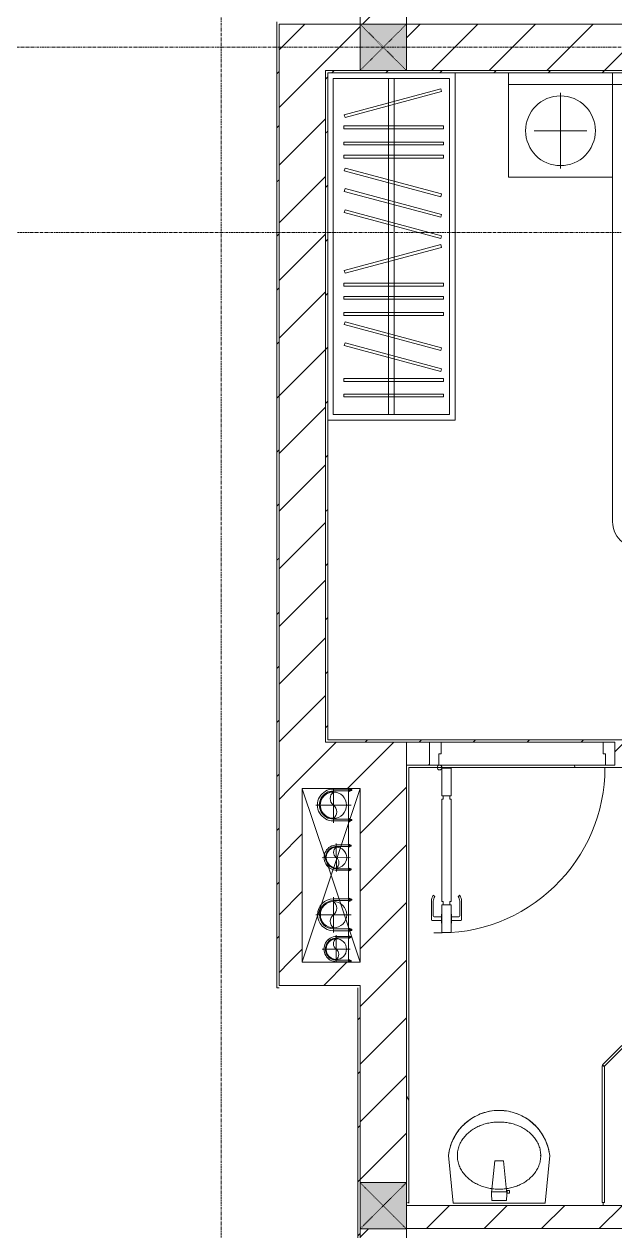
# Model space of a CAD drawing. Header units: millimetres. Extents: x -24439 to 198341, y -52871 to 149926.
# Drawn here: x 117402 to 119953, y 40227 to 45437 of the extents above; entities that cross this region are included whole.
import ezdxf

# ---------------------------------------------------------------- set-up
doc = ezdxf.new("R2010")
doc.units = ezdxf.units.MM
for name, pattern in [('Dash', [6, 3, -3]), ('Grid Line', [22.225, 12.7, -3.175, 3.175, -3.175]), ('IMPORT-CENTER _3_', [10.16, 6.35, -1.27, 1.27, -1.27])]:
    doc.linetypes.add(name, pattern=pattern)
for name, color, linetype, lineweight in [('0-1', 7, 'Continuous', 5), ('0-2', 9, 'Continuous', 9), ('A-DETL-GENF-1', 9, 'Continuous', 9), ('A-DOOR-1', 9, 'Continuous', 9), ('A-FLOR-1', 9, 'Continuous', 9), ('A-GLAZ-CURT-1', 9, 'Continuous', 9), ('A-WALL', 113, 'Continuous', 9), ('A-WALL-1', 253, 'Continuous', 18), ('A-WALL-3', 113, 'Continuous', 18), ('A-WALL-PATT-1', 10, 'Continuous', 9), ('A-WALL-PATT-2', 9, 'Continuous', 9), ('A-WALL-PATT-3', 111, 'Continuous', 9), ('G-IMPT', 8, 'Continuous', 9), ('G-IMPT-2', 8, 'IMPORT-CENTER _3_', 9), ('I-FURN-1', 9, 'Continuous', 9), ('I-WALL-1', 253, 'Continuous', 18), ('I-WALL-3', 2, 'Continuous', 18), ('M-EQPM', 50, 'Continuous', 9), ('P-SANR-FIXT-1', 9, 'Continuous', 9), ('P-SANR-FIXT-2', 221, 'Continuous', 9), ('S-COLS', 52, 'Continuous', 9), ('S-COLS-1', 254, 'Continuous', 5), ('S-COLS-4', 52, 'Continuous', 18), ('S-COLS-5', 52, 'Dash', 9), ('S-COLS-HDLN', 52, 'Dash', 9), ('S-GRID-1', 1, 'Grid Line', 9)]:
    doc.layers.add(name, color=color, linetype=linetype, lineweight=lineweight)
pattern_1 = [(45, (0, 0), (-124.4508, 124.4508), [])]
pattern_2 = [(45, (0, 0), (-116.67262, 116.67262), [])]
pattern_3 = [(0, (0, 0), (894.08, 223.52), [73.762, -596.798, 73.762, -596.798, -3576.32]), (0, (0, 0), (894.08, 223.52), [-1341.12, 73.762, -1267.358, 73.762, -596.798, -1564.64]), (0, (0, 0), (894.08, 223.52), [-3352.8, 73.762, -373.278, 73.762, -1043.838]), (120, (335.28, 111.76), (-640.614, 662.536), [73.762, -596.798, 73.762, -4173.118]), (120, (335.28, 111.76), (-640.614, 662.536), [-744.322, -596.798, 73.762, -1267.358, -2235.2]), (120, (335.28, 111.76), (-640.614, 662.536), [-2682.24, 73.762, -596.798, 73.762, -1490.878]), (120, (335.28, 111.76), (-640.614, 662.536), [-3426.562, -373.278, 73.762, -1043.838]), (240, (447.04, 558.8), (-253.466, -886.056), [73.762, -596.798, 73.762, -4173.118]), (240, (447.04, 558.8), (-253.466, -886.056), [-744.322, -596.798, 73.762, -1267.358, -2235.2]), (240, (447.04, 558.8), (-253.466, -886.056), [-2682.24, 73.762, -596.798, 73.762, -1490.878]), (240, (447.04, 558.8), (-253.466, -886.056), [-3426.562, -373.278, 73.762, -1043.838])]

# ---------------------------------------------------------------- blocks, each defined once
blk = doc.blocks.new('NCV_TKTC_KET CAU_rvt-1-TKCS_MB ĐỊNH VỊ CAO ĐỘ THIẾT KẾ')
at = {"layer": 'A-FLOR-1'}
blk.add_line((118602.6, 41386.9), (118602.6, 42136.9), dxfattribs=at)
blk = doc.blocks.new('DOOR_CW_01 CANH MO-PANEL KINH - DIG_02-800x2200-CỬA NHÔM KÍNH-401063-TKCS_MB ĐỊNH VỊ CAO ĐỘ THIẾT KẾ')
at = {"layer": 'A-DETL-GENF-1'}
for p, q in [((-347, -182), (-347, -62)), ((-347, -62), (-307, -62)), ((-307, -62), (-307, -182)), ((-307, -182), (-347, -182)), ((-347, -196), (-341, -196)), ((-347, -638), (-347, -196)), ((-341, -196), (-341, -182)), ((-341, -182), (-313, -182)), ((-313, -182), (-313, -196)), ((-307, -196), (-313, -196)), ((-307, -196), (-307, -638)), ((-383.9, -611.2), (-377.3, -615.8)), ((-270.1, -611.2), (-276.7, -615.8)), ((-392, -637), (-392, -716.5)), ((-384, -699.5), (-384, -637)), ((-347, -638), (-341, -638)), ((-307, -652), (-347, -652)), ((-347, -652), (-347, -772)), ((-341, -652), (-341, -638)), ((-313, -652), (-341, -652)), ((-307, -638), (-313, -638)), ((-313, -638), (-313, -652)), ((-307, -772), (-307, -652)), ((-270, -699.5), (-270, -637)), ((-262, -637), (-262, -716.5)), ((-349, -720.5), (-388, -720.5)), ((-349, -703.5), (-380, -703.5)), ((-349, -692.2), (-349, -731.8)), ((-347, -692.2), (-349, -692.2)), ((-347, -692.2), (-347, -731.8)), ((-307, -692.2), (-307, -731.8)), ((-307, -692.2), (-305, -692.2)), ((-305, -692.2), (-305, -731.8)), ((-305, -703.5), (-274, -703.5)), ((-305, -720.5), (-266, -720.5)), ((-349, -731.8), (-347, -731.8)), ((-347, -772), (-307, -772)), ((-305, -731.8), (-307, -731.8))]:
    blk.add_line(p, q, dxfattribs=at)
blk.add_circle((-357, -60), 10, dxfattribs=at)
for centre, radius, start, end in [((-357, -60), 714, 268, 0), ((-347, -637), 45, 145, 180), ((-347, -637), 37, 145, 180), ((-307, -637), 37, 0, 35), ((-307, -637), 45, 360, 35), ((-388, -716.5), 4, 180, 270), ((-380, -699.5), 4, 180, 270), ((-274, -699.5), 4, 270, 0), ((-266, -716.5), 4, 270, 0)]:
    blk.add_arc(centre, radius, start, end, dxfattribs=at)
at = {"layer": 'A-DOOR-1'}
for p, q in [((-400, -50), (-400, 50)), ((-400, 50), (-350, 50)), ((-350, 50), (-350, 0)), ((350, 0), (350, 50)), ((350, 50), (400, 50)), ((400, 50), (400, -50)), ((-360, -50), (-400, -50)), ((-360, 0), (-360, -50)), ((-350, 0), (-360, 0)), ((-357, -50), (-332, -50)), ((360, 0), (350, 0)), ((360, -50), (360, 0)), ((400, -50), (360, -50))]:
    blk.add_line(p, q, dxfattribs=at)
blk = doc.blocks.new('bonruatreo - Chậu rửa-401074-TKCS_MB ĐỊNH VỊ CAO ĐỘ THIẾT KẾ')
at = {"layer": 'P-SANR-FIXT-1'}
for p, q in [((198.4, 0), (-198.4, 0)), ((165, 0), (-165, 0)), ((218.6, -205), (198.4, 0)), ((-198.4, 0), (-218.6, -205)), ((-180.6, -205), (-177.8, -205))]:
    blk.add_line(p, q, dxfattribs=at)
at = {"layer": 'P-SANR-FIXT-1', "flags": 128}
blk.add_lwpolyline([(218.6, -205), (217.4, -213.7), (215.9, -222.4), (214, -231), (211.8, -239.5), (209.3, -247.9), (206.4, -256.2), (203.2, -264.4), (199.6, -272.5), (195.8, -280.4), (191.6, -288.1), (187.1, -295.7), (182.3, -303.1), (177.3, -310.3), (171.9, -317.3), (166.3, -324.1), (160.4, -330.6), (154.2, -336.9), (147.8, -342.9), (141.2, -348.7), (134.3, -354.2), (127.3, -359.4), (120, -364.4), (112.5, -369), (104.9, -373.4), (97.1, -377.4), (89.1, -381.2), (81, -384.6), (72.7, -387.6), (64.4, -390.4), (55.9, -392.8), (47.3, -394.8), (38.7, -396.6), (30, -397.9), (21.3, -399), (12.5, -399.6), (3.7, -400), (-5.1, -399.9), (-13.9, -399.6), (-22.6, -398.8), (-31.4, -397.8), (-40.1, -396.3), (-48.7, -394.5), (-57.2, -392.4), (-65.7, -390), (-74, -387.2), (-82.2, -384.1), (-90.3, -380.6), (-98.3, -376.8), (-106.1, -372.7), (-113.7, -368.3), (-121.1, -363.6), (-128.4, -358.7), (-135.4, -353.4), (-142.2, -347.8), (-148.8, -342), (-155.2, -335.9), (-161.3, -329.6), (-167.2, -323), (-172.8, -316.2), (-178.1, -309.2), (-183.1, -302), (-187.8, -294.6), (-192.2, -287), (-196.4, -279.2), (-200.2, -271.3), (-203.7, -263.2), (-206.8, -255), (-209.7, -246.6), (-212.2, -238.2), (-214.3, -229.7), (-216.1, -221.1), (-217.6, -212.4), (-218.6, -205)], dxfattribs=at)
at = {"layer": 'P-SANR-FIXT-1'}
blk.add_arc((0, -180), 220, 186.525, 353.475, dxfattribs=at)
for points in [[(-180, -205), (-180, -197.6), (-178.6, -182.7), (-172.4, -161.2), (-162.5, -141.1), (-149.4, -123), (-133.8, -107), (-116.1, -93.4), (-96.9, -82.1), (-76.5, -73.2), (-55.2, -66.5), (-33.3, -62.1), (-11.2, -59.9), (11.1, -59.9), (33.3, -62.1), (55.2, -66.5), (76.5, -73.2), (96.9, -82.1), (116.1, -93.4), (133.8, -107.1), (149.5, -123), (162.5, -141.2), (172.4, -161.2), (178.6, -182.7), (180, -197.6), (180, -205)], [(180, -205), (180, -212.4), (178.6, -227.3), (172.4, -248.8), (162.5, -268.8), (149.5, -287), (133.8, -302.9), (116.1, -316.6), (96.9, -327.9), (76.5, -336.8), (55.2, -343.5), (33.3, -347.9), (11.1, -350.1), (-11.2, -350.1), (-33.3, -347.9), (-55.2, -343.5), (-76.5, -336.8), (-96.9, -327.9), (-116.1, -316.6), (-133.8, -303), (-149.4, -287), (-162.5, -268.9), (-172.4, -248.8), (-178.6, -227.3), (-180, -212.4), (-180, -205)]]:
    blk.add_open_spline(points, degree=3, dxfattribs=at)
at = {"layer": 'P-SANR-FIXT-2'}
for p, q in [((-44.7, -42.8), (-35.6, -42.8)), ((-44.7, -54.2), (-44.7, -42.8)), ((-35.6, -42.8), (-35.6, -44.2)), ((-35.6, -44.2), (-33.1, -44.2)), ((-35.6, -44.2), (-35.6, -52.9)), ((-32.2, -52.9), (-33.1, -44.2)), ((-33, -37.3), (-31.4, -12.2)), ((32.7, -48.5), (-32.7, -48.5)), ((-30.2, -11), (30.2, -11)), ((33, -45.4), (18.5, -182.5)), ((31.4, -12.2), (33, -37.3)), ((-35.6, -54.2), (-44.7, -54.2)), ((-35.6, -52.9), (-35.6, -54.2)), ((-32.2, -52.9), (-35.6, -52.9)), ((-18.5, -182.5), (-32.2, -52.9)), ((18.5, -182.5), (-18.5, -182.5))]:
    blk.add_line(p, q, dxfattribs=at)
for centre, radius, start, end in [((5.5, -41.4), 38.7, 173.966, 184.1457), ((-30.1, -12.3), 1.3, 91.2278, 176.4003), ((30.1, -12.3), 1.3, 3.5997, 88.7722), ((-5.5, -41.4), 38.7, 353.966, 6.034)]:
    blk.add_arc(centre, radius, start, end, dxfattribs=at)
blk = doc.blocks.new('System Panel - Glazed-850628-TKCS_MB ĐỊNH VỊ CAO ĐỘ THIẾT KẾ')
at = {"layer": 'A-GLAZ-CURT-1'}
for p, q in [((295.3, 5), (-295.3, 5)), ((-295.3, 5), (-295.3, -5)), ((295.3, -5), (295.3, 5)), ((-295.3, -5), (295.3, -5))]:
    blk.add_line(p, q, dxfattribs=at)
blk = doc.blocks.new('System Panel - Glazed-850629-TKCS_MB ĐỊNH VỊ CAO ĐỘ THIẾT KẾ')
at = {"layer": 'A-GLAZ-CURT-1'}
for p, q in [((316.6, 5), (-316.6, 5)), ((-316.6, 5), (-316.6, -5)), ((316.6, -5), (316.6, 5)), ((-316.6, -5), (316.6, -5))]:
    blk.add_line(p, q, dxfattribs=at)
blk = doc.blocks.new('GIUONG NGU-2TAB-1600x2000 - GIUONG NGU-2TAB-1600x2000-851491-TKCS_MB ĐỊNH VỊ CAO ĐỘ THIẾT KẾ')
at = {"layer": 'I-FURN-1'}
for p, q in [((569.6, 2050), (1997.1, 2050)), ((1997.1, 2050), (569.6, 2050)), ((1997.1, 2000), (569.6, 2000)), ((458.5, 50), (458.5, 1938.9)), ((458.5, 1938.9), (458.5, 50)), ((508.5, 1938.9), (508.5, 100)), ((2058.2, 100), (2058.2, 1938.9)), ((2108.2, 1938.9), (2108.2, 50)), ((2108.2, 50), (2108.2, 1938.9)), ((8.5, 50), (8.5, 450.3)), ((8.5, 450.3), (458.5, 450.3)), ((8.5, 450.3), (458.5, 450.3)), ((8.5, 50), (8.5, 450.3)), ((458.5, 450.3), (458.5, 50)), ((458.5, 450.3), (458.5, 50)), ((2108.2, 50), (2108.2, 450.3)), ((2108.2, 450.3), (2558.2, 450.3)), ((2108.2, 450.3), (2108.2, 50)), ((2558.2, 450.3), (2108.2, 450.3)), ((2558.2, 450.3), (2558.2, 50)), ((2558.2, 50), (2558.2, 450.3)), ((233.5, 86.8), (233.5, 413.5)), ((2333.2, 86.8), (2333.2, 413.5)), ((120.2, 250.2), (346.8, 250.2)), ((2446.5, 250.2), (2219.8, 250.2)), ((508.5, 100), (2058.2, 100)), ((458.5, 50), (8.5, 50)), ((8.5, 0), (8.5, 50)), ((8.5, 50), (458.5, 50)), ((458.5, 50), (8.5, 50)), ((2108.2, 50), (458.5, 50)), ((458.5, 50), (458.5, 0)), ((458.5, 0), (458.5, 50)), ((458.5, 50), (2108.2, 50)), ((458.5, 50), (2108.2, 50)), ((2558.2, 50), (2108.2, 50)), ((2108.2, 50), (2558.2, 50)), ((2108.2, 0), (2108.2, 50)), ((2108.2, 50), (2108.2, 0)), ((2108.2, 50), (2558.2, 50)), ((2558.2, 50), (2558.2, 0))]:
    blk.add_line(p, q, dxfattribs=at)
for centre in [(233.5, 250.2), (2333.2, 250.2)]:
    blk.add_circle(centre, 150.7, dxfattribs=at)
for centre, radius, start, end in [((569.6, 1938.9), 111.1, 90, 180), ((569.6, 1938.9), 111.1, 90, 180), ((1997.1, 1938.9), 111.1, 0, 90), ((1997.1, 1938.9), 111.1, 360, 90), ((569.6, 1938.9), 61.1, 90, 180), ((1997.1, 1938.9), 61.1, 360, 90)]:
    blk.add_arc(centre, radius, start, end, dxfattribs=at)
blk = doc.blocks.new('TU QUAN AO-SUITE ROOM_3 - TU QUAN AO-SUITE ROOM_3-V90-TKCS_MB ĐỊNH VỊ CAO ĐỘ THIẾT KẾ')
at = {"layer": 'I-FURN-1'}
for p, q in [((0, -1500), (0, 0)), ((0, 0), (0, -1500)), ((-526, -24), (-24, -24)), ((-526, -1476), (-526, -24)), ((-526, -24), (-526, -600)), ((-287, -24), (-287, -576)), ((-263, -24), (-263, -576)), ((-24, -24), (-24, -1476)), ((-478.3, -181.1), (-61.3, -69.4)), ((-58.2, -80.9), (-475.2, -192.7)), ((-61.3, -69.4), (-58.2, -80.9)), ((-475.2, -192.7), (-478.3, -181.1)), ((-480.1, -229.7), (-50.1, -229.7)), ((-480.1, -241.7), (-480.1, -229.7)), ((-50.1, -241.7), (-480.1, -241.7)), ((-50.1, -229.7), (-50.1, -241.7)), ((-480.1, -299.2), (-50.1, -299.2)), ((-480.1, -311.2), (-480.1, -299.2)), ((-50.1, -311.2), (-480.1, -311.2)), ((-50.1, -299.2), (-50.1, -311.2)), ((-480.1, -356.4), (-50.1, -356.4)), ((-480.1, -368.4), (-480.1, -356.4)), ((-50.1, -356.4), (-50.1, -368.4)), ((-50.1, -368.4), (-480.1, -368.4)), ((-475.2, -411.5), (-478.3, -423.1)), ((-58.2, -523.3), (-475.2, -411.5)), ((-478.3, -423.1), (-61.3, -534.9)), ((-475.2, -500.3), (-478.3, -511.9)), ((-478.3, -511.9), (-61.3, -623.6)), ((-58.2, -612.1), (-475.2, -500.3)), ((-61.3, -534.9), (-58.2, -523.3)), ((-526, -1476), (-526, -600)), ((-475.2, -591.5), (-478.3, -603.1)), ((-478.3, -603.1), (-61.3, -714.9)), ((-58.2, -703.3), (-475.2, -591.5)), ((-287, -576), (-287, -1476)), ((-263, -576), (-263, -1476)), ((-61.3, -623.6), (-58.2, -612.1)), ((-61.3, -714.9), (-58.2, -703.3)), ((-478.3, -853.9), (-61.3, -742.1)), ((-58.2, -753.7), (-475.2, -865.5)), ((-61.3, -742.1), (-58.2, -753.7)), ((-475.2, -865.5), (-478.3, -853.9)), ((-480.1, -908.6), (-480.1, -920.6)), ((-480.1, -908.6), (-480.1, -920.6)), ((-50.1, -908.6), (-480.1, -908.6)), ((-480.1, -920.6), (-50.1, -920.6)), ((-50.1, -920.6), (-50.1, -908.6)), ((-480.1, -965.8), (-480.1, -977.8)), ((-480.1, -965.8), (-480.1, -977.8)), ((-50.1, -965.8), (-480.1, -965.8)), ((-480.1, -977.8), (-50.1, -977.8)), ((-50.1, -977.8), (-50.1, -965.8)), ((-480.1, -1035.3), (-480.1, -1047.3)), ((-480.1, -1035.3), (-480.1, -1047.3)), ((-50.1, -1035.3), (-480.1, -1035.3)), ((-50.1, -1047.3), (-50.1, -1035.3)), ((-480.1, -1047.3), (-50.1, -1047.3)), ((-475.2, -1075.3), (-478.3, -1086.9)), ((-478.3, -1086.9), (-61.3, -1198.6)), ((-58.2, -1187.1), (-475.2, -1075.3)), ((-475.2, -1166.5), (-478.3, -1178.1)), ((-478.3, -1178.1), (-61.3, -1289.9)), ((-58.2, -1278.3), (-475.2, -1166.5)), ((-61.3, -1198.6), (-58.2, -1187.1)), ((-61.3, -1289.9), (-58.2, -1278.3)), ((-480.1, -1320.5), (-480.1, -1332.5)), ((-480.1, -1320.5), (-480.1, -1332.5)), ((-50.1, -1320.5), (-480.1, -1320.5)), ((-480.1, -1332.5), (-50.1, -1332.5)), ((-50.1, -1332.5), (-50.1, -1320.5)), ((-480.1, -1386.9), (-480.1, -1398.9)), ((-480.1, -1386.9), (-480.1, -1398.9)), ((-50.1, -1386.9), (-480.1, -1386.9)), ((-480.1, -1398.9), (-50.1, -1398.9)), ((-50.1, -1398.9), (-50.1, -1386.9)), ((-550, -1500), (0, -1500)), ((0, -1500), (-550, -1500)), ((-24, -1476), (-526, -1476))]:
    blk.add_line(p, q, dxfattribs=at)
blk = doc.blocks.new('NCV_TKTC_TANG 1_rvt-1-TKCS_MB ĐỊNH VỊ CAO ĐỘ THIẾT KẾ')
at = {"layer": 'A-WALL-PATT-1'}
h = blk.add_hatch(dxfattribs=at)
h.set_pattern_fill('FP_2', color=256, style=0, pattern_type=2)
h.set_pattern_definition(pattern_1)
h.paths.add_polyline_path([(120346.8, 42236.9), (120852.6, 42236.9), (120852.6, 42336.9), (119952.6, 42336.9), (119952.6, 42236.9)])
h.paths.add_polyline_path([(119136.4, 42236.9), (119152.6, 42236.9), (119152.6, 42336.9), (119052.6, 42336.4), (119052.6, 42236.9)])
h = blk.add_hatch(dxfattribs=at)
h.set_pattern_fill('FP_4', color=256, style=0, pattern_type=2)
h.set_pattern_definition(pattern_3)
h.paths.add_polyline_path([(119062.6, 42226.9), (120852.6, 42226.9), (120852.6, 42236.9), (119052.6, 42236.9), (119052.6, 42226.9)])
h = blk.add_hatch(dxfattribs=at)
h.set_pattern_fill('FP_4', color=256, style=0, pattern_type=2)
h.set_pattern_definition(pattern_3)
h.paths.add_polyline_path([(119052.6, 40346.9), (119062.6, 40346.9), (119062.6, 42226.9), (119052.6, 42226.9), (119052.6, 40857)])
h = blk.add_hatch(dxfattribs=at)
h.set_pattern_fill('FP_2', color=256, style=0, pattern_type=2)
h.set_pattern_definition(pattern_1)
h.paths.add_polyline_path([(119052.6, 40236.9), (120852.6, 40236.9), (120852.6, 40336.9), (119052.6, 40336.9)])
h.paths.add_polyline_path([(120952.6, 40236.9), (122752.6, 40236.9), (122752.6, 40336.9), (120952.6, 40336.9)])
at = {"layer": 'A-WALL-PATT-2'}
h = blk.add_hatch(dxfattribs=at)
h.set_pattern_fill('FP_3', color=256, style=0, pattern_type=2)
h.set_pattern_definition(pattern_2)
h.paths.add_polyline_path([(118712.6, 42346.9), (118712.6, 45236.9), (118702.6, 45236.9), (118702.6, 42346.9)])
h = blk.add_hatch(dxfattribs=at)
h.set_pattern_fill('FP_3', color=256, style=0, pattern_type=2)
h.set_pattern_definition(pattern_2)
h.paths.add_polyline_path([(118712.6, 45226.9), (122052.6, 45226.9), (122052.6, 45236.9), (118712.6, 45236.9)])
h = blk.add_hatch(dxfattribs=at)
h.set_pattern_fill('FP_3', color=256, style=0, pattern_type=2)
h.set_pattern_definition(pattern_2)
h.paths.add_polyline_path([(118702.6, 42336.9), (122752.6, 42336.9), (122752.6, 42346.9), (118702.6, 42346.9)])
h = blk.add_hatch(dxfattribs=at)
h.set_pattern_fill('FP_3', color=256, style=0, pattern_type=2)
h.set_pattern_definition(pattern_2)
h.paths.add_polyline_path([(119052.6, 37236.9), (119062.6, 37236.9), (119062.6, 37387.8), (119052.6, 37387.8)])
h.paths.add_polyline_path([(119062.6, 38477.8), (119062.6, 40236.9), (119052.6, 40236.9), (119052.6, 38477.8)])
at = {"layer": 'A-FLOR-1'}
for p, q in [((119052.6, 40346.9), (119052.6, 40336.9)), ((119902.6, 40336.9), (119902.6, 40348.9))]:
    blk.add_line(p, q, dxfattribs=at)
at = {"layer": 'A-WALL-1'}
for p, q in [((119152.6, 42336.9), (119052.6, 42336.9)), ((119052.6, 42336.9), (119052.6, 42236.9)), ((119052.6, 42236.9), (119152.6, 42236.9)), ((120852.6, 40336.9), (119052.6, 40336.9)), ((119052.6, 40336.9), (119052.6, 40236.9)), ((119052.6, 40236.9), (120852.6, 40236.9))]:
    blk.add_line(p, q, dxfattribs=at)
at = {"layer": 'I-WALL-1'}
for p, q in [((118712.6, 45236.9), (118702.6, 45236.9)), ((118702.6, 45236.9), (118702.6, 42346.9)), ((122052.6, 45236.9), (118712.6, 45236.9)), ((118712.6, 42346.9), (118712.6, 45226.9)), ((118712.6, 45226.9), (122042.6, 45226.9)), ((118702.6, 42346.9), (118702.6, 42336.9)), ((118702.6, 42336.9), (119152.6, 42336.9)), ((122742.6, 42346.9), (118712.6, 42346.9)), ((119202.6, 42336.9), (119902.6, 42336.9)), ((119152.6, 42236.9), (119052.6, 42236.9)), ((119052.6, 42236.9), (119052.6, 42226.9)), ((119052.6, 42226.9), (119052.6, 40346.9)), ((119062.6, 42226.9), (120842.6, 42226.9)), ((119062.6, 40346.9), (119062.6, 42226.9)), ((119912.6, 42236.9), (119192.6, 42236.9)), ((119062.6, 40236.9), (119052.6, 40236.9)), ((119052.6, 40236.9), (119052.6, 38477.8))]:
    blk.add_line(p, q, dxfattribs=at)
at = {"layer": 'A-DOOR-1'}
blk.add_blockref('DOOR_CW_01 CANH MO-PANEL KINH - DIG_02-800x2200-CỬA NHÔM KÍNH-401063-TKCS_MB ĐỊNH VỊ CAO ĐỘ THIẾT KẾ', (119552.6, 42286.9), dxfattribs=at)
at = {"layer": 'A-GLAZ-CURT-1'}
for name, p, rotation in [('System Panel - Glazed-850629-TKCS_MB ĐỊNH VỊ CAO ĐỘ THIẾT KẾ', (120126.4, 41163.5), 44.99999999999931), ('System Panel - Glazed-850628-TKCS_MB ĐỊNH VỊ CAO ĐỘ THIẾT KẾ', (119902.6, 40644.3), 89.99999999999957)]:
    blk.add_blockref(name, p, dxfattribs=dict(at, rotation=rotation))
at = {"layer": 'I-FURN-1'}
blk.add_blockref('TU QUAN AO-SUITE ROOM_3 - TU QUAN AO-SUITE ROOM_3-V90-TKCS_MB ĐỊNH VỊ CAO ĐỘ THIẾT KẾ', (119262.6, 45226.9), dxfattribs=at)
at = {"layer": 'I-FURN-1', "rotation": 180}
blk.add_blockref('GIUONG NGU-2TAB-1600x2000 - GIUONG NGU-2TAB-1600x2000-851491-TKCS_MB ĐỊNH VỊ CAO ĐỘ THIẾT KẾ', (122051, 45226.9), dxfattribs=at)
at = {"layer": 'P-SANR-FIXT-1', "rotation": 180}
blk.add_blockref('bonruatreo - Chậu rửa-401074-TKCS_MB ĐỊNH VỊ CAO ĐỘ THIẾT KẾ', (119452.6, 40346.9), dxfattribs=at)
blk = doc.blocks.new('TKTC_XREF_251221_MB TANG 1 - TKTC_XREF_260130_MB TANG 1_dwg_CUM U_DN100-V261-TKCS_MB ĐỊNH VỊ CAO ĐỘ THIẾT KẾ')
at = {"layer": 'G-IMPT'}
blk.add_hatch(color=256, dxfattribs=at).paths.add_polyline_path([(0, -61), (0, -57), (14.8, -55.1), (28.5, -49.4), (40.3, -40.3), (49.4, -28.5), (55.1, -14.8), (57, 0), (55.1, 14.8), (49.4, 28.5), (40.3, 40.3), (28.5, 49.4), (14.8, 55.1), (0, 57), (0, 61), (15.8, 58.9), (30.5, 52.8), (43.1, 43.1), (52.8, 30.5), (58.9, 15.8), (61, 0), (58.9, -15.8), (52.8, -30.5), (43.1, -43.1), (30.5, -52.8), (15.8, -58.9)])
for p, q in [((-79.1, 66.6), (-79.1, 63.4)), ((-76.6, 66.6), (-76.6, 63.4)), ((-74.6, 66.6), (-74.6, 63.4)), ((-72.7, 69.3), (-72.7, 60.7)), ((-66.9, 67.9), (-71.7, 67.9)), ((-65, 69), (0, 69)), ((-66.9, 62.1), (-71.7, 62.1)), ((-79.1, -63.4), (-79.1, -66.6)), ((-76.6, -63.4), (-76.6, -66.6)), ((-74.6, -63.4), (-74.6, -66.6)), ((-72.7, -60.7), (-72.7, -69.3)), ((-66.9, -62.1), (-71.7, -62.1)), ((-66.9, -67.9), (-71.7, -67.9)), ((-66.9, -72.7), (-66.9, -70.8)), ((-65, -69), (0, -69))]:
    blk.add_line(p, q, dxfattribs=at)
at = {"layer": 'G-IMPT', "flags": 128}
for points in [[(-72.7, 67.6), (-78.1, 67.6), (-78.1, 62.4), (-72.7, 62.4)], [(-71.7, 59.2), (-66.9, 59.2), (-66.9, 70.8), (-71.7, 70.8)], [(-66.9, 70.8), (-66.9, 72.7), (-65, 72.7), (-65, 57.3), (-66.9, 57.3), (-66.9, 59.2)], [(-65, 61), (0, 61), (0, 57)], [(-72.7, -62.4), (-78.1, -62.4), (-78.1, -67.6), (-72.7, -67.6)], [(-71.7, -70.8), (-66.9, -70.8), (-66.9, -59.2), (-71.7, -59.2)], [(-66.9, -59.2), (-66.9, -57.3), (-65, -57.3), (-65, -72)], [(-65, -61), (0, -61), (0, -57)]]:
    blk.add_lwpolyline(points, dxfattribs=at)
at = {"layer": 'G-IMPT'}
for centre, radius, start, end in [((-78.1, 66.6), 0.96, 90, 180), ((-71.1, 69.3), 1.56, 112.61986, 247.38014), ((-67.9, 65), 4.8, 143.1301, 216.8699), ((0, 0), 69, 270, 90), ((-78.1, 63.4), 0.96, 180, 270), ((-71.1, 60.7), 1.56, 112.61986, 247.38014), ((0, 0), 61, 270, 90), ((0, 0), 57, 270, 90), ((-78.1, -63.4), 0.96, 90, 180), ((-71.1, -60.7), 1.56, 112.61986, 247.38014), ((-67.9, -65), 4.8, 143.1301, 216.8699), ((-78.1, -66.6), 0.96, 180, 270), ((-71.1, -69.3), 1.56, 112.61986, 247.38014)]:
    blk.add_arc(centre, radius, start, end, dxfattribs=at)
blk = doc.blocks.new('TKTC_XREF_251221_MB TANG 1 - TKTC_XREF_260130_MB TANG 1_dwg_$cc-V262-TKCS_MB ĐỊNH VỊ CAO ĐỘ THIẾT KẾ')
at = {"layer": 'G-IMPT'}
blk.add_circle((0, 0), 0.5, dxfattribs=at)
for centre, radius, start, end in [((0, 0), 0.5, 90, 270), ((0.188, 0.25), 0.313, 126.8699, 233.1301), ((-0.188, -0.25), 0.313, 306.8699, 53.1301)]:
    blk.add_arc(centre, radius, start, end, dxfattribs=at)
at = {"layer": 'G-IMPT-2'}
for p, q in [((0, -0.628), (0, 0.673)), ((-0.673, 0), (0.673, 0))]:
    blk.add_line(p, q, dxfattribs=at)
blk = doc.blocks.new('TKTC_XREF_251221_MB TANG 1 - TKTC_XREF_260130_MB TANG 1_dwg_$cc-4202122-TKCS_MB ĐỊNH VỊ CAO ĐỘ THIẾT KẾ')
at = {"layer": 'G-IMPT'}
blk.add_circle((0, 0), 0.5, dxfattribs=at)
for centre, radius, start, end in [((0, 0), 0.5, 90, 270), ((0.188, 0.25), 0.313, 126.8699, 233.1301), ((-0.188, -0.25), 0.313, 306.8699, 53.1301)]:
    blk.add_arc(centre, radius, start, end, dxfattribs=at)
at = {"layer": 'G-IMPT-2'}
for p, q in [((0, -0.673), (0, 0.673)), ((-0.673, 0), (0.673, 0))]:
    blk.add_line(p, q, dxfattribs=at)
blk = doc.blocks.new('TKTC_XREF_251221_MB TANG 1 - TKTC_XREF_260130_MB TANG 1_dwg_CUM U_DN100-4202112-TKCS_MB ĐỊNH VỊ CAO ĐỘ THIẾT KẾ')
at = {"layer": 'G-IMPT'}
blk.add_hatch(color=256, dxfattribs=at).paths.add_polyline_path([(0, 61), (0, 57), (14.8, 55.1), (28.5, 49.4), (40.3, 40.3), (49.4, 28.5), (55.1, 14.8), (57, 0), (55.1, -14.8), (49.4, -28.5), (40.3, -40.3), (28.5, -49.4), (14.8, -55.1), (0, -57), (0, -61), (15.8, -58.9), (30.5, -52.8), (43.1, -43.1), (52.8, -30.5), (58.9, -15.8), (61, 0), (58.9, 15.8), (52.8, 30.5), (43.1, 43.1), (30.5, 52.8), (15.8, 58.9)])
for p, q in [((-79.1, 66.6), (-79.1, 63.4)), ((-76.6, 66.6), (-76.6, 63.4)), ((-74.6, 66.6), (-74.6, 63.4)), ((-72.7, 69.3), (-72.7, 60.7)), ((-66.9, 67.9), (-71.7, 67.9)), ((-66.9, 62.1), (-71.7, 62.1)), ((-65, 69), (0, 69)), ((-79.1, -63.4), (-79.1, -66.6)), ((-76.6, -63.4), (-76.6, -66.6)), ((-74.6, -63.4), (-74.6, -66.6)), ((-72.7, -60.7), (-72.7, -69.3)), ((-66.9, -62.1), (-71.7, -62.1)), ((-66.9, -67.9), (-71.7, -67.9)), ((-65, -69), (0, -69))]:
    blk.add_line(p, q, dxfattribs=at)
at = {"layer": 'G-IMPT', "flags": 128}
for points in [[(-72.7, 67.6), (-78.1, 67.6), (-78.1, 62.4), (-72.7, 62.4)], [(-71.7, 59.2), (-66.9, 59.2), (-66.9, 70.8), (-71.7, 70.8)], [(-66.9, 70.8), (-66.9, 72.7), (-65, 72.7), (-65, 57.3), (-66.9, 57.3), (-66.9, 59.2)], [(-65, 61), (0, 61), (0, 57)], [(-72.7, -62.4), (-78.1, -62.4), (-78.1, -67.6), (-72.7, -67.6)], [(-71.7, -70.8), (-66.9, -70.8), (-66.9, -59.2), (-71.7, -59.2)], [(-66.9, -59.2), (-66.9, -57.3), (-65, -57.3), (-65, -72.7), (-66.9, -72.7), (-66.9, -70.8)], [(-65, -61), (0, -61), (0, -57)]]:
    blk.add_lwpolyline(points, dxfattribs=at)
at = {"layer": 'G-IMPT'}
for centre, radius, start, end in [((-78.1, 66.6), 0.96, 90, 180), ((-78.1, 63.4), 0.96, 180, 270), ((-71.1, 69.3), 1.56, 112.6199, 247.3801), ((-67.9, 65), 4.8, 143.1301, 216.8699), ((-71.1, 60.7), 1.56, 112.6199, 247.3801), ((0, 0), 69, 270, 90), ((0, 0), 61, 270, 90), ((0, 0), 57, 270, 90), ((-78.1, -63.4), 0.96, 90, 180), ((-78.1, -66.6), 0.96, 180, 270), ((-71.1, -60.7), 1.56, 112.6199, 247.3801), ((-67.9, -65), 4.8, 143.1301, 216.8699), ((-71.1, -69.3), 1.56, 112.6199, 247.3801)]:
    blk.add_arc(centre, radius, start, end, dxfattribs=at)
blk = doc.blocks.new('TKTC_XREF_251221_MB TANG 1 - TKTC_XREF_260130_MB TANG 1_dwg_CUM U_DN100-V263-TKCS_MB ĐỊNH VỊ CAO ĐỘ THIẾT KẾ')
at = {"layer": 'G-IMPT'}
blk.add_hatch(color=256, dxfattribs=at).paths.add_polyline_path([(0, 61), (0, 57), (14.8, 55.1), (28.5, 49.4), (40.3, 40.3), (49.4, 28.5), (55.1, 14.8), (57, 0), (55.1, -14.8), (49.4, -28.5), (40.3, -40.3), (28.5, -49.4), (14.8, -55.1), (0, -57), (0, -61), (15.8, -58.9), (30.5, -52.8), (43.1, -43.1), (52.8, -30.5), (58.9, -15.8), (61, 0), (58.9, 15.8), (52.8, 30.5), (43.1, 43.1), (30.5, 52.8), (15.8, 58.9)])
for p, q in [((-79.1, 66.6), (-79.1, 63.4)), ((-76.6, 66.6), (-76.6, 63.4)), ((-74.6, 66.6), (-74.6, 63.4)), ((-72.7, 69.3), (-72.7, 60.7)), ((-66.9, 67.9), (-71.7, 67.9)), ((-66.9, 62.1), (-71.7, 62.1)), ((-65, 69), (0, 69)), ((-79.1, -63.4), (-79.1, -66.6)), ((-76.6, -63.4), (-76.6, -66.6)), ((-74.6, -63.4), (-74.6, -66.6)), ((-72.7, -60.7), (-72.7, -69.3)), ((-66.9, -62.1), (-71.7, -62.1)), ((-66.9, -67.9), (-71.7, -67.9)), ((-65, -69), (0, -69))]:
    blk.add_line(p, q, dxfattribs=at)
at = {"layer": 'G-IMPT', "flags": 128}
for points in [[(-72.7, 67.6), (-78.1, 67.6), (-78.1, 62.4), (-72.7, 62.4)], [(-71.7, 59.2), (-66.9, 59.2), (-66.9, 70.8), (-71.7, 70.8)], [(-66.9, 70.8), (-66.9, 72.7), (-65, 72.7), (-65, 57.3), (-66.9, 57.3), (-66.9, 59.2)], [(-65, 61), (0, 61), (0, 57)], [(-72.7, -62.4), (-78.1, -62.4), (-78.1, -67.6), (-72.7, -67.6)], [(-71.7, -70.8), (-66.9, -70.8), (-66.9, -59.2), (-71.7, -59.2)], [(-66.9, -59.2), (-66.9, -57.3), (-65, -57.3), (-65, -71.5)], [(-65, -61), (0, -61), (0, -57)]]:
    blk.add_lwpolyline(points, dxfattribs=at)
at = {"layer": 'G-IMPT'}
for centre, radius, start, end in [((-78.1, 66.6), 0.96, 90, 180), ((-78.1, 63.4), 0.96, 180, 270), ((-71.1, 69.3), 1.56, 112.6199, 247.3801), ((-67.9, 65), 4.8, 143.1301, 216.8699), ((-71.1, 60.7), 1.56, 112.6199, 247.3801), ((0, 0), 69, 270, 90), ((0, 0), 61, 270, 90), ((0, 0), 57, 270, 90), ((-78.1, -63.4), 0.96, 90, 180), ((-78.1, -66.6), 0.96, 180, 270), ((-71.1, -60.7), 1.56, 112.6199, 247.3801), ((-67.9, -65), 4.8, 143.1301, 216.8699), ((-71.1, -69.3), 1.56, 112.6199, 247.3801)]:
    blk.add_arc(centre, radius, start, end, dxfattribs=at)
blk = doc.blocks.new('TKTC_XREF_251221_MB TANG 1 - TKTC_XREF_260130_MB TANG 1_dwg_$cc-V264-TKCS_MB ĐỊNH VỊ CAO ĐỘ THIẾT KẾ')
at = {"layer": 'G-IMPT'}
blk.add_circle((0, 0), 0.5, dxfattribs=at)
for centre, radius, start, end in [((0, 0), 0.5, 90, 270), ((0.188, 0.25), 0.313, 126.8699, 233.1301), ((-0.188, -0.25), 0.313, 306.8699, 53.1301)]:
    blk.add_arc(centre, radius, start, end, dxfattribs=at)
at = {"layer": 'G-IMPT-2'}
for p, q in [((0, -0.673), (0, 0.635)), ((-0.673, 0), (0.673, 0))]:
    blk.add_line(p, q, dxfattribs=at)
blk = doc.blocks.new('TKTC_XREF_251221_MB TANG 1 - TKTC_XREF_260130_MB TANG 1_dwg_CUM U_DN100-4202115-TKCS_MB ĐỊNH VỊ CAO ĐỘ THIẾT KẾ')
at = {"layer": 'G-IMPT'}
blk.add_hatch(color=256, dxfattribs=at).paths.add_polyline_path([(0, -61), (0, -57), (14.8, -55.1), (28.5, -49.4), (40.3, -40.3), (49.4, -28.5), (55.1, -14.8), (57, 0), (55.1, 14.8), (49.4, 28.5), (40.3, 40.3), (28.5, 49.4), (14.8, 55.1), (0, 57), (0, 61), (15.8, 58.9), (35.4, 49), (43.1, 43.1), (52.8, 30.5), (58.9, 15.8), (61, 0), (58.9, -15.8), (52.8, -30.5), (43.1, -43.1), (30.5, -52.8), (15.8, -58.9)])
for p, q in [((-79.1, 66.6), (-79.1, 63.4)), ((-76.6, 66.6), (-76.6, 63.4)), ((-74.6, 66.6), (-74.6, 63.4)), ((-72.7, 69.3), (-72.7, 60.7)), ((-66.9, 67.9), (-71.7, 67.9)), ((-65, 69), (0, 69)), ((-66.9, 62.1), (-71.7, 62.1)), ((-79.1, -63.4), (-79.1, -66.6)), ((-76.6, -63.4), (-76.6, -66.6)), ((-74.6, -63.4), (-74.6, -66.6)), ((-72.7, -60.7), (-72.7, -69.3)), ((-66.9, -62.1), (-71.7, -62.1)), ((-66.9, -67.9), (-71.7, -67.9)), ((-65, -69), (0, -69))]:
    blk.add_line(p, q, dxfattribs=at)
at = {"layer": 'G-IMPT', "flags": 128}
for points in [[(-72.7, 67.6), (-78.1, 67.6), (-78.1, 62.4), (-72.7, 62.4)], [(-71.7, 59.2), (-66.9, 59.2), (-66.9, 70.8), (-71.7, 70.8)], [(-66.9, 70.8), (-66.9, 72.7), (-65, 72.7), (-65, 57.3), (-66.9, 57.3), (-66.9, 59.2)], [(-65, 61), (0, 61), (0, 57)], [(-72.7, -62.4), (-78.1, -62.4), (-78.1, -67.6), (-72.7, -67.6)], [(-71.7, -70.8), (-66.9, -70.8), (-66.9, -59.2), (-71.7, -59.2)], [(-66.9, -59.2), (-66.9, -57.3), (-65, -57.3), (-65, -72.7), (-66.9, -72.7), (-66.9, -70.8)], [(-65, -61), (0, -61), (0, -57)]]:
    blk.add_lwpolyline(points, dxfattribs=at)
at = {"layer": 'G-IMPT'}
for centre, radius, start, end in [((-78.1, 66.6), 0.96, 90, 180), ((-71.1, 69.3), 1.56, 112.61986, 247.38014), ((-67.9, 65), 4.8, 143.1301, 216.8699), ((0, 0), 69, 270, 90), ((-78.1, 63.4), 0.96, 180, 270), ((-71.1, 60.7), 1.56, 112.61986, 247.38014), ((0, 0), 61, 270, 90), ((0, 0), 57, 270, 90), ((-78.1, -63.4), 0.96, 90, 180), ((-71.1, -60.7), 1.56, 112.61986, 247.38014), ((-67.9, -65), 4.8, 143.1301, 216.8699), ((-78.1, -66.6), 0.96, 180, 270), ((-71.1, -69.3), 1.56, 112.61986, 247.38014)]:
    blk.add_arc(centre, radius, start, end, dxfattribs=at)
blk = doc.blocks.new('TKTC_XREF_251221_MB TANG 1 - TKTC_XREF_260130_MB TANG 1_dwg_$cc-4202118-TKCS_MB ĐỊNH VỊ CAO ĐỘ THIẾT KẾ')
at = {"layer": 'G-IMPT'}
blk.add_circle((0, 0), 0.5, dxfattribs=at)
for centre, radius, start, end in [((0, 0), 0.5, 90, 270), ((0.188, 0.25), 0.313, 126.8699, 233.1301), ((-0.188, -0.25), 0.313, 306.8699, 53.1301)]:
    blk.add_arc(centre, radius, start, end, dxfattribs=at)
at = {"layer": 'G-IMPT-2'}
for p, q in [((0, -0.673), (0, 0.673)), ((-0.673, 0), (0.673, 0))]:
    blk.add_line(p, q, dxfattribs=at)
blk = doc.blocks.new('TKTC_XREF_251221_MB TANG 1 - TKTC_XREF_260130_MB TANG 1_dwg-4202109-TKCS_MB ĐỊNH VỊ CAO ĐỘ THIẾT KẾ')
at = {"layer": 'G-IMPT'}
for p, q in [((-84349.1, -359959.7), (-84349.1, -359209.7)), ((-84299.3, -359209.5), (-84299.3, -359959.7))]:
    blk.add_line(p, q, dxfattribs=at)
for name, p, xscale, yscale, zscale, rotation in [('TKTC_XREF_251221_MB TANG 1 - TKTC_XREF_260130_MB TANG 1_dwg_$cc-V264-TKCS_MB ĐỊNH VỊ CAO ĐỘ THIẾT KẾ', (-84414.4, -359281.9), 113.7150000000091, 113.7150000000091, 113.7150000000091, 359.9990086636432), ('TKTC_XREF_251221_MB TANG 1 - TKTC_XREF_260130_MB TANG 1_dwg_CUM U_DN100-V263-TKCS_MB ĐỊNH VỊ CAO ĐỘ THIẾT KẾ', (-84414.4, -359281), 0.9975000000000005, 0.9975000000000005, 0.9975000000000005, 180.000991338195), ('TKTC_XREF_251221_MB TANG 1 - TKTC_XREF_260130_MB TANG 1_dwg_$cc-4202118-TKCS_MB ĐỊNH VỊ CAO ĐỘ THIẾT KẾ', (-84402.1, -359508.1), 90.00000000005107, 90.00000000005107, 90.00000000005107, 0.3740267799372842), ('TKTC_XREF_251221_MB TANG 1 - TKTC_XREF_260130_MB TANG 1_dwg_CUM U_DN100-4202112-TKCS_MB ĐỊNH VỊ CAO ĐỘ THIẾT KẾ', (-84413.9, -359754.8), 0.9974999999999965, 0.9974999999999965, 0.9974999999999965, 180.0009913385626), ('TKTC_XREF_251221_MB TANG 1 - TKTC_XREF_260130_MB TANG 1_dwg_$cc-V262-TKCS_MB ĐỊNH VỊ CAO ĐỘ THIẾT KẾ', (-84402.7, -359903.2), 90.00000000005107, 90.00000000005107, 90.00000000005107, 0.3740267799372842)]:
    blk.add_blockref(name, p, dxfattribs=dict(xscale=xscale, yscale=yscale, zscale=zscale, rotation=rotation))
at = {"extrusion": (0, 0, -1)}
for name, p, xscale, yscale, zscale, rotation in [('TKTC_XREF_251221_MB TANG 1 - TKTC_XREF_260130_MB TANG 1_dwg_CUM U_DN100-4202115-TKCS_MB ĐỊNH VỊ CAO ĐỘ THIẾT KẾ', (84400.2, -359508.1), 0.7894736842105242, 0.7894736842105242, -0.7894736842105242, 359.6259732184666), ('TKTC_XREF_251221_MB TANG 1 - TKTC_XREF_260130_MB TANG 1_dwg_$cc-4202122-TKCS_MB ĐỊNH VỊ CAO ĐỘ THIẾT KẾ', (84413.9, -359754.8), 113.7150000000092, 113.7150000000092, -113.7150000000092, 179.9990086636432), ('TKTC_XREF_251221_MB TANG 1 - TKTC_XREF_260130_MB TANG 1_dwg_CUM U_DN100-V261-TKCS_MB ĐỊNH VỊ CAO ĐỘ THIẾT KẾ', (84400.8, -359903.2), 0.7894736842105242, 0.7894736842105242, -0.7894736842105242, 359.6259732184666)]:
    blk.add_blockref(name, p, dxfattribs=dict(at, xscale=xscale, yscale=yscale, zscale=zscale, rotation=rotation))
blk = doc.blocks.new('TKTC_XREF_251221_MB TANG 1 - TKTC_XREF_251221_MB TANG 1-2038492-TKCS_MB ĐỊNH VỊ CAO ĐỘ THIẾT KẾ')
blk.add_blockref('TKTC_XREF_251221_MB TANG 1 - TKTC_XREF_260130_MB TANG 1_dwg-4202109-TKCS_MB ĐỊNH VỊ CAO ĐỘ THIẾT KẾ', (169499.1, 384109.7))
blk = doc.blocks.new('G1_SOF - BO TRU - 200x200-3051103-TKCS_MB ĐỊNH VỊ CAO ĐỘ THIẾT KẾ')
at = {"layer": 'S-COLS-HDLN'}
for p, q in [((-100, -100), (100, 100)), ((100, -100), (-100, 100))]:
    blk.add_line(p, q, dxfattribs=at)

msp = doc.modelspace()

# ---------------------------------------------------------------- hatches: boundary and pattern name
at = {"layer": 'A-WALL-PATT-3'}
h = msp.add_hatch(dxfattribs=at)
h.set_pattern_fill('FP_1', color=256, style=0, pattern_type=2)
h.set_pattern_definition(pattern_1)
h.paths.add_polyline_path([(118852.5, 45436.9), (119052.5, 45436.9), (119052.5, 45585.3), (118852.5, 45585.3)])
h.paths.add_polyline_path([(118852.5, 46675.3), (119052.5, 46675.3), (119052.5, 48436.9), (118852.5, 48436.9), (118852.5, 46774.5)])
h.paths.add_polyline_path([(118852.5, 48636.9), (119052.5, 48636.9), (119052.5, 49486.9), (118852.5, 49486.9), (118852.5, 48747)])
h = msp.add_hatch(dxfattribs=at)
h.set_pattern_fill('FP_8', color=256, style=0, pattern_type=2)
h.set_pattern_definition(pattern_2)
h.paths.add_polyline_path([(118502.5, 41276.9), (118502.5, 45446.9), (118492.5, 45446.9), (118492.5, 41276.9)])
h = msp.add_hatch(dxfattribs=at)
h.set_pattern_fill('FP_1', color=256, style=0, pattern_type=2)
h.set_pattern_definition(pattern_1)
h.paths.add_polyline_path([(121557.2, 45236.9), (122052.6, 45236.9), (122052.6, 45436.9), (119052.5, 45436.9), (119052.5, 45236.9), (119136.4, 45236.9)])
h.paths.add_polyline_path([(118502.5, 45236.9), (118852.5, 45236.9), (118852.5, 45436.9), (118502.5, 45436.9)])
h = msp.add_hatch(dxfattribs=at)
h.set_pattern_fill('FP_1', color=256, style=0, pattern_type=2)
h.set_pattern_definition(pattern_1)
h.paths.add_polyline_path([(118531.1, 42336.9), (118702.6, 42336.9), (118702.6, 45236.9), (118502.6, 45236.9), (118502.6, 42336.9)])
h = msp.add_hatch(dxfattribs=at)
h.set_pattern_fill('FP_1', color=256, style=0, pattern_type=2)
h.set_pattern_definition(pattern_1)
h.paths.add_polyline_path([(118531.1, 42136.9), (119052.5, 42136.9), (119052.5, 42336.9), (118502.5, 42336.9), (118502.5, 42136.9)])
h = msp.add_hatch(dxfattribs=at)
h.set_pattern_fill('FP_1', color=256, style=0, pattern_type=2)
h.set_pattern_definition(pattern_1)
h.paths.add_polyline_path([(118502.5, 41386.9), (118602.5, 41386.9), (118602.5, 42136.9), (118502.5, 42136.9), (118502.5, 41843.3)])
h = msp.add_hatch(dxfattribs=at)
h.set_pattern_fill('FP_1', color=256, style=0, pattern_type=2)
h.set_pattern_definition(pattern_1)
h.paths.add_polyline_path([(119052.5, 41286.9), (119052.5, 42136.9), (118852.5, 42136.9), (118852.5, 41286.9)])
h = msp.add_hatch(dxfattribs=at)
h.set_pattern_fill('FP_1', color=256, style=0, pattern_type=2)
h.set_pattern_definition(pattern_1)
h.paths.add_polyline_path([(118531.1, 41286.9), (118852.5, 41286.9), (118852.5, 41386.9), (118502.5, 41386.9), (118502.5, 41286.9)])
h = msp.add_hatch(dxfattribs=at)
h.set_pattern_fill('FP_8', color=256, style=0, pattern_type=2)
h.set_pattern_definition(pattern_2)
h.paths.add_polyline_path([(118842.5, 37037.4), (118852.5, 37037.4), (118852.5, 37385.3), (118842.5, 37383.1)])
h.paths.add_polyline_path([(118842.5, 38475.3), (118852.5, 38475.3), (118852.5, 41286.9), (118842.5, 41286.9), (118842.5, 38884.5)])
h = msp.add_hatch(dxfattribs=at)
h.set_pattern_fill('FP_1', color=256, style=0, pattern_type=2)
h.set_pattern_definition(pattern_1)
h.paths.add_polyline_path([(119012.5, 37237.4), (119052.5, 37237.4), (119052.5, 37385.3), (118852.5, 37385.3), (118852.5, 37237.4)])
h.paths.add_polyline_path([(118852.5, 38475.3), (119052.5, 38475.3), (119052.5, 40235.3), (118852.5, 40235.3), (118852.5, 38884.5)])
h.paths.add_polyline_path([(119052.5, 40435.3), (119052.5, 41286.9), (118852.5, 41286.9), (118852.5, 40435.3)])
at = {"layer": 'S-COLS-1'}
for points in [[(118852.5, 45236.9), (119052.5, 45236.9), (119052.5, 45436.9), (118852.5, 45436.9)], [(118852.5, 40235.3), (119052.5, 40235.3), (119052.5, 40435.3), (118852.5, 40435.3)]]:
    msp.add_hatch(color=256, dxfattribs=at).paths.add_polyline_path(points)

# ---------------------------------------------------------------- linework, layer by layer
at = {"layer": '0-2'}
for p, q in [((118704.3, 41831.1), (118602.5, 42136.1)), ((118738.5, 41795.2), (118852.6, 42136.9)), ((118602.6, 41388), (118737.7, 41792.6)), ((118710, 41814.2), (118704.3, 41831.1)), ((118852.6, 41387), (118710, 41814.2)), ((118737.7, 41792.6), (118738.5, 41795.2))]:
    msp.add_line(p, q, dxfattribs=at)
at = {"layer": 'A-WALL'}
for p, q in [((118852.5, 45236.9), (118852.5, 45585.3)), ((118842.5, 45436.9), (118502.5, 45436.9)), ((118502.5, 45436.9), (118502.5, 45236.9)), ((118852.5, 45436.9), (119052.5, 45436.9)), ((119052.5, 45436.9), (119052.5, 45236.9)), ((118852.5, 41286.9), (118852.5, 40435.3)), ((118852.5, 40435.3), (119052.5, 40435.3)), ((118852.5, 40235.3), (118852.5, 38475.3)), ((119052.5, 40235.3), (118852.5, 40235.3))]:
    msp.add_line(p, q, dxfattribs=at)
at = {"layer": 'A-WALL-3'}
for p, q in [((119052.5, 45436.9), (119052.5, 45585.3)), ((118852.5, 45436.9), (118842.5, 45436.9)), ((122052.6, 45436.9), (119052.5, 45436.9)), ((118502.6, 45236.9), (118502.6, 42336.9)), ((118702.6, 45236.9), (118852.5, 45236.9)), ((118702.6, 42336.9), (118702.6, 45236.9)), ((119052.5, 45236.9), (122052.6, 45236.9)), ((119052.5, 42336.9), (118702.6, 42336.9)), ((119052.5, 40435.3), (119052.5, 42336.9)), ((118602.5, 41386.9), (118602.5, 42136.9)), ((118602.5, 42136.9), (118852.5, 42136.9)), ((118852.5, 42136.9), (118852.5, 41386.9)), ((118852.5, 41386.9), (118602.5, 41386.9)), ((118502.5, 41286.9), (118842.5, 41286.9)), ((119052.5, 38475.3), (119052.5, 40235.3))]:
    msp.add_line(p, q, dxfattribs=at)
at = {"layer": 'I-WALL-3'}
for p, q in [((118492.5, 45446.9), (118492.5, 41276.9)), ((118842.5, 45436.9), (118852.5, 45436.9)), ((118502.5, 41286.9), (118502.5, 45236.9)), ((118492.5, 41276.9), (118502.5, 41276.9)), ((118852.5, 41286.9), (118842.5, 41286.9)), ((118842.5, 41276.9), (118842.5, 38475.3)), ((118852.5, 40235.3), (118852.5, 40435.3))]:
    msp.add_line(p, q, dxfattribs=at)
at = {"layer": 'S-COLS'}
for p, q in [((119052.5, 45436.9), (118852.5, 45436.9)), ((118852.5, 45436.9), (118852.5, 45236.9)), ((119052.5, 45236.9), (119052.5, 45436.9)), ((119052.5, 40435.3), (118852.5, 40435.3)), ((118852.5, 40235.3), (119052.5, 40235.3))]:
    msp.add_line(p, q, dxfattribs=at)
at = {"layer": 'S-COLS-4'}
for p, q in [((118852.5, 45236.9), (119052.5, 45236.9)), ((118852.5, 40435.3), (118852.5, 40235.3)), ((119052.5, 40235.3), (119052.5, 40435.3))]:
    msp.add_line(p, q, dxfattribs=at)
at = {"layer": 'S-GRID-1'}
for p, q in [((118252.6, 20960.6), (118252.6, 80482.7)), ((128757.8, 45336.9), (32145.8, 45336.9)), ((131551.8, 44536.9), (29351.8, 44536.9))]:
    msp.add_line(p, q, dxfattribs=at)

# ---------------------------------------------------------------- block references
at = {"layer": '0-1'}
for name in ['NCV_TKTC_KET CAU_rvt-1-TKCS_MB ĐỊNH VỊ CAO ĐỘ THIẾT KẾ', 'NCV_TKTC_TANG 1_rvt-1-TKCS_MB ĐỊNH VỊ CAO ĐỘ THIẾT KẾ']:
    msp.add_blockref(name, (0, 0), dxfattribs=at)
at = {"layer": 'M-EQPM'}
msp.add_blockref('TKTC_XREF_251221_MB TANG 1 - TKTC_XREF_251221_MB TANG 1-2038492-TKCS_MB ĐỊNH VỊ CAO ĐỘ THIẾT KẾ', (33652.6, 17236.9), dxfattribs=at)
at = {"layer": 'S-COLS-5', "rotation": 180}
for p in [(118952.5, 45336.9), (118952.5, 40335.3)]:
    msp.add_blockref('G1_SOF - BO TRU - 200x200-3051103-TKCS_MB ĐỊNH VỊ CAO ĐỘ THIẾT KẾ', p, dxfattribs=at)

doc.saveas('drawing.dxf')
